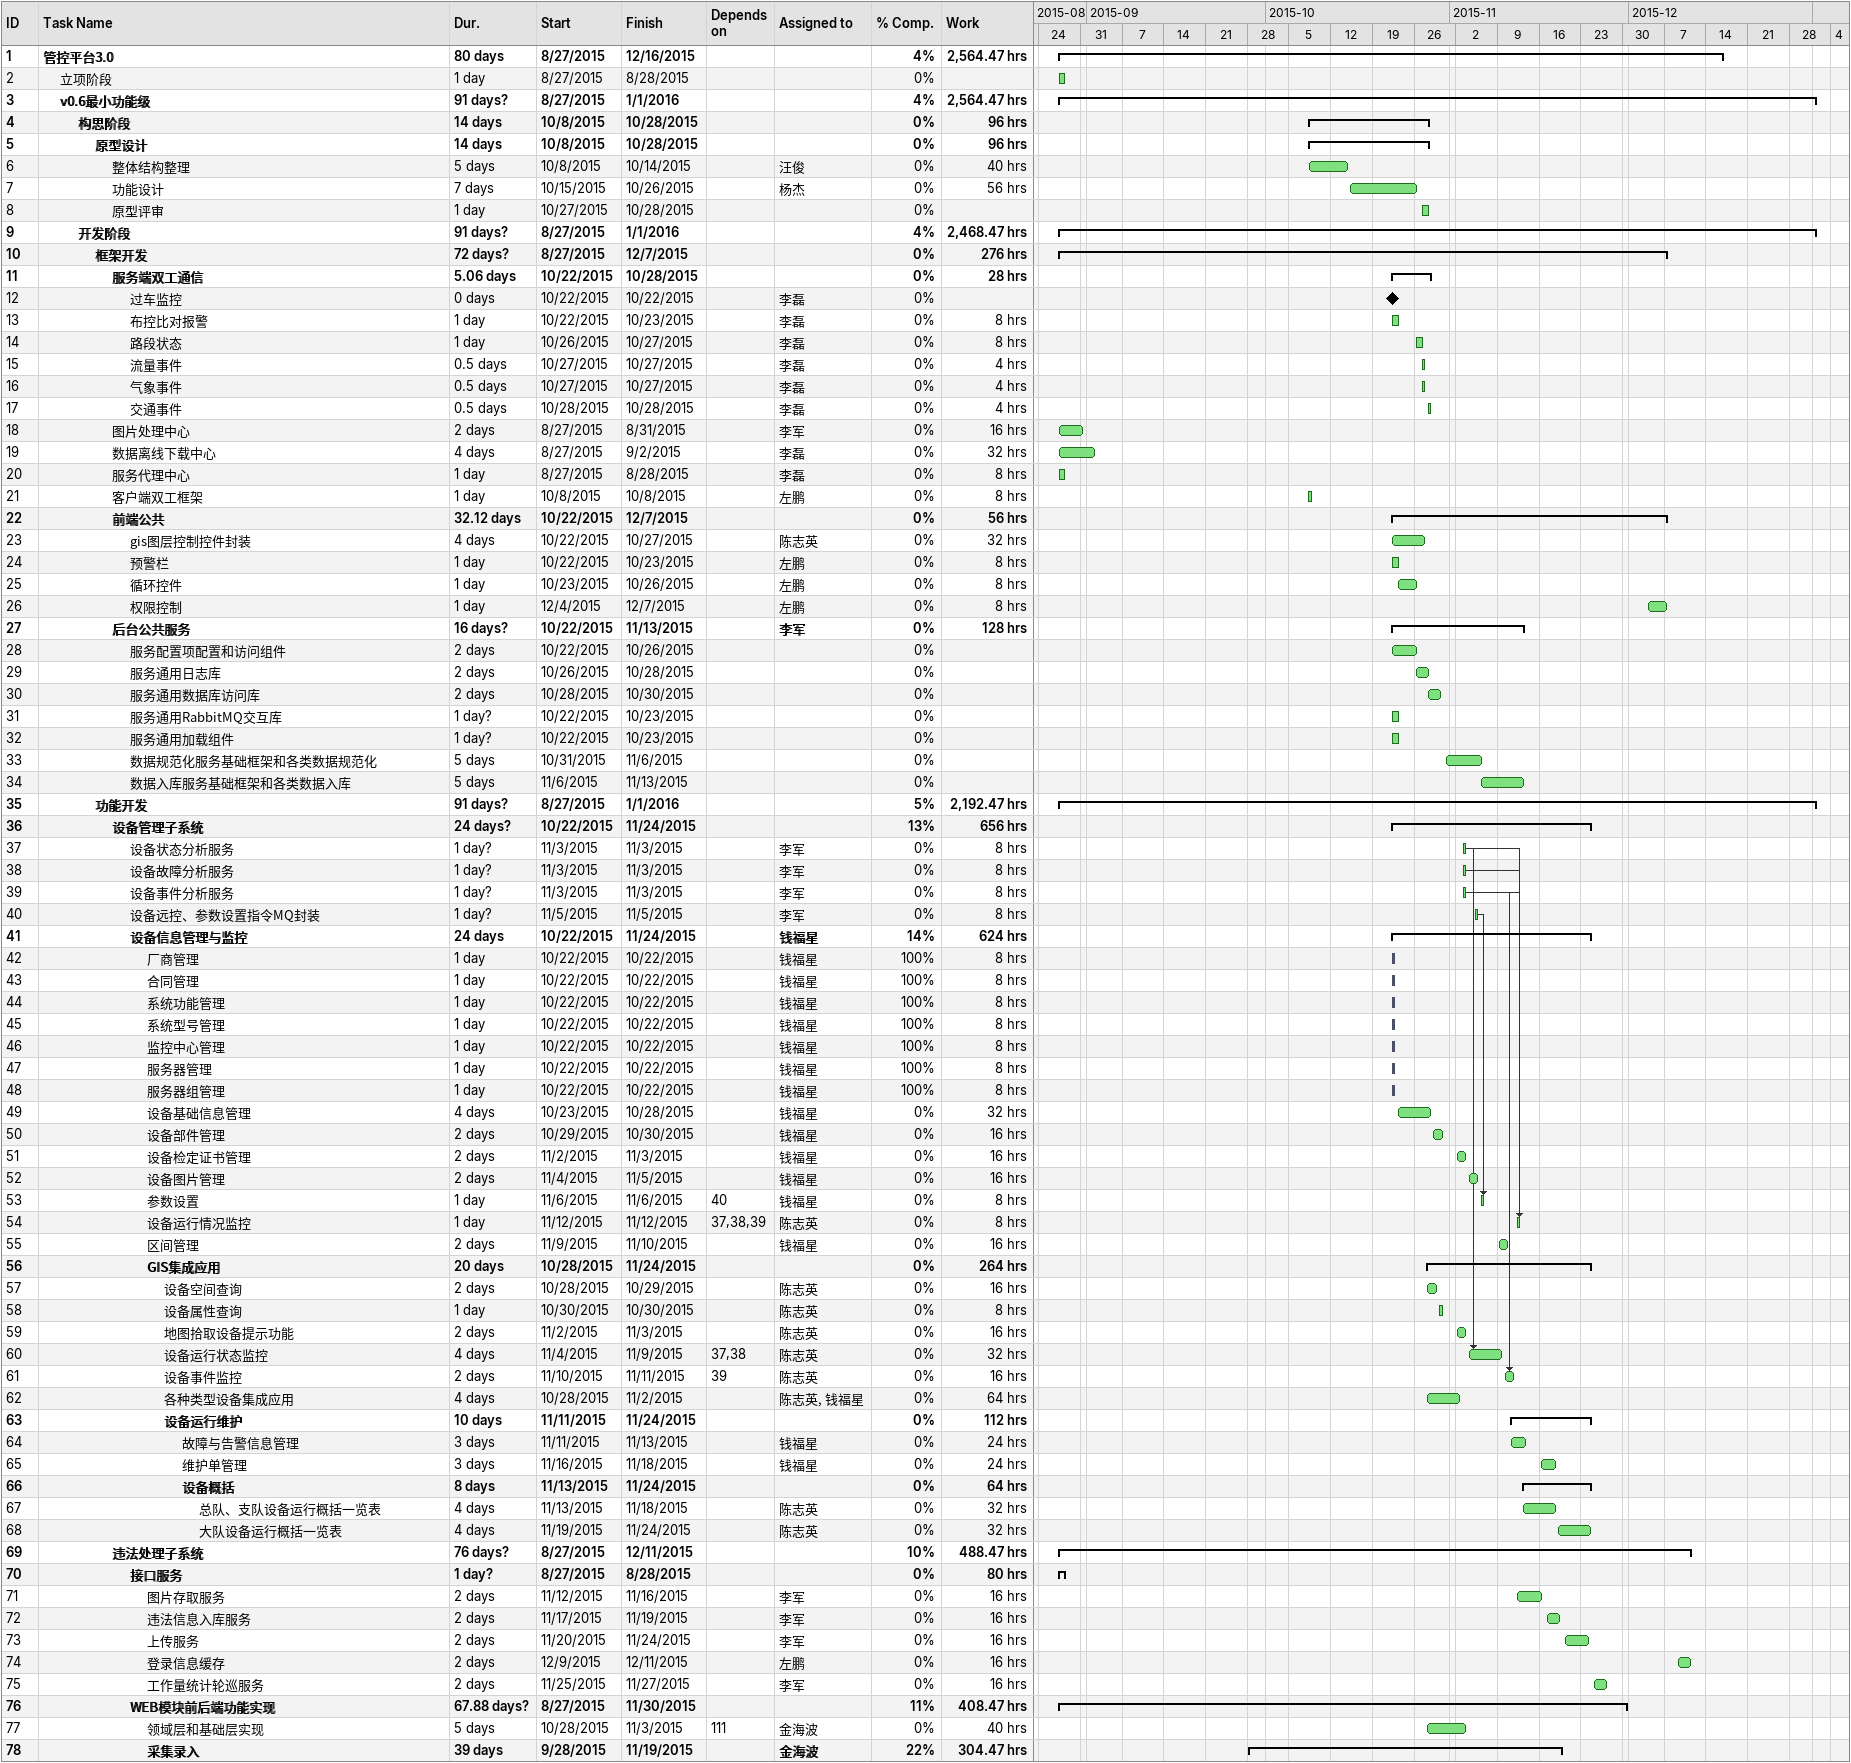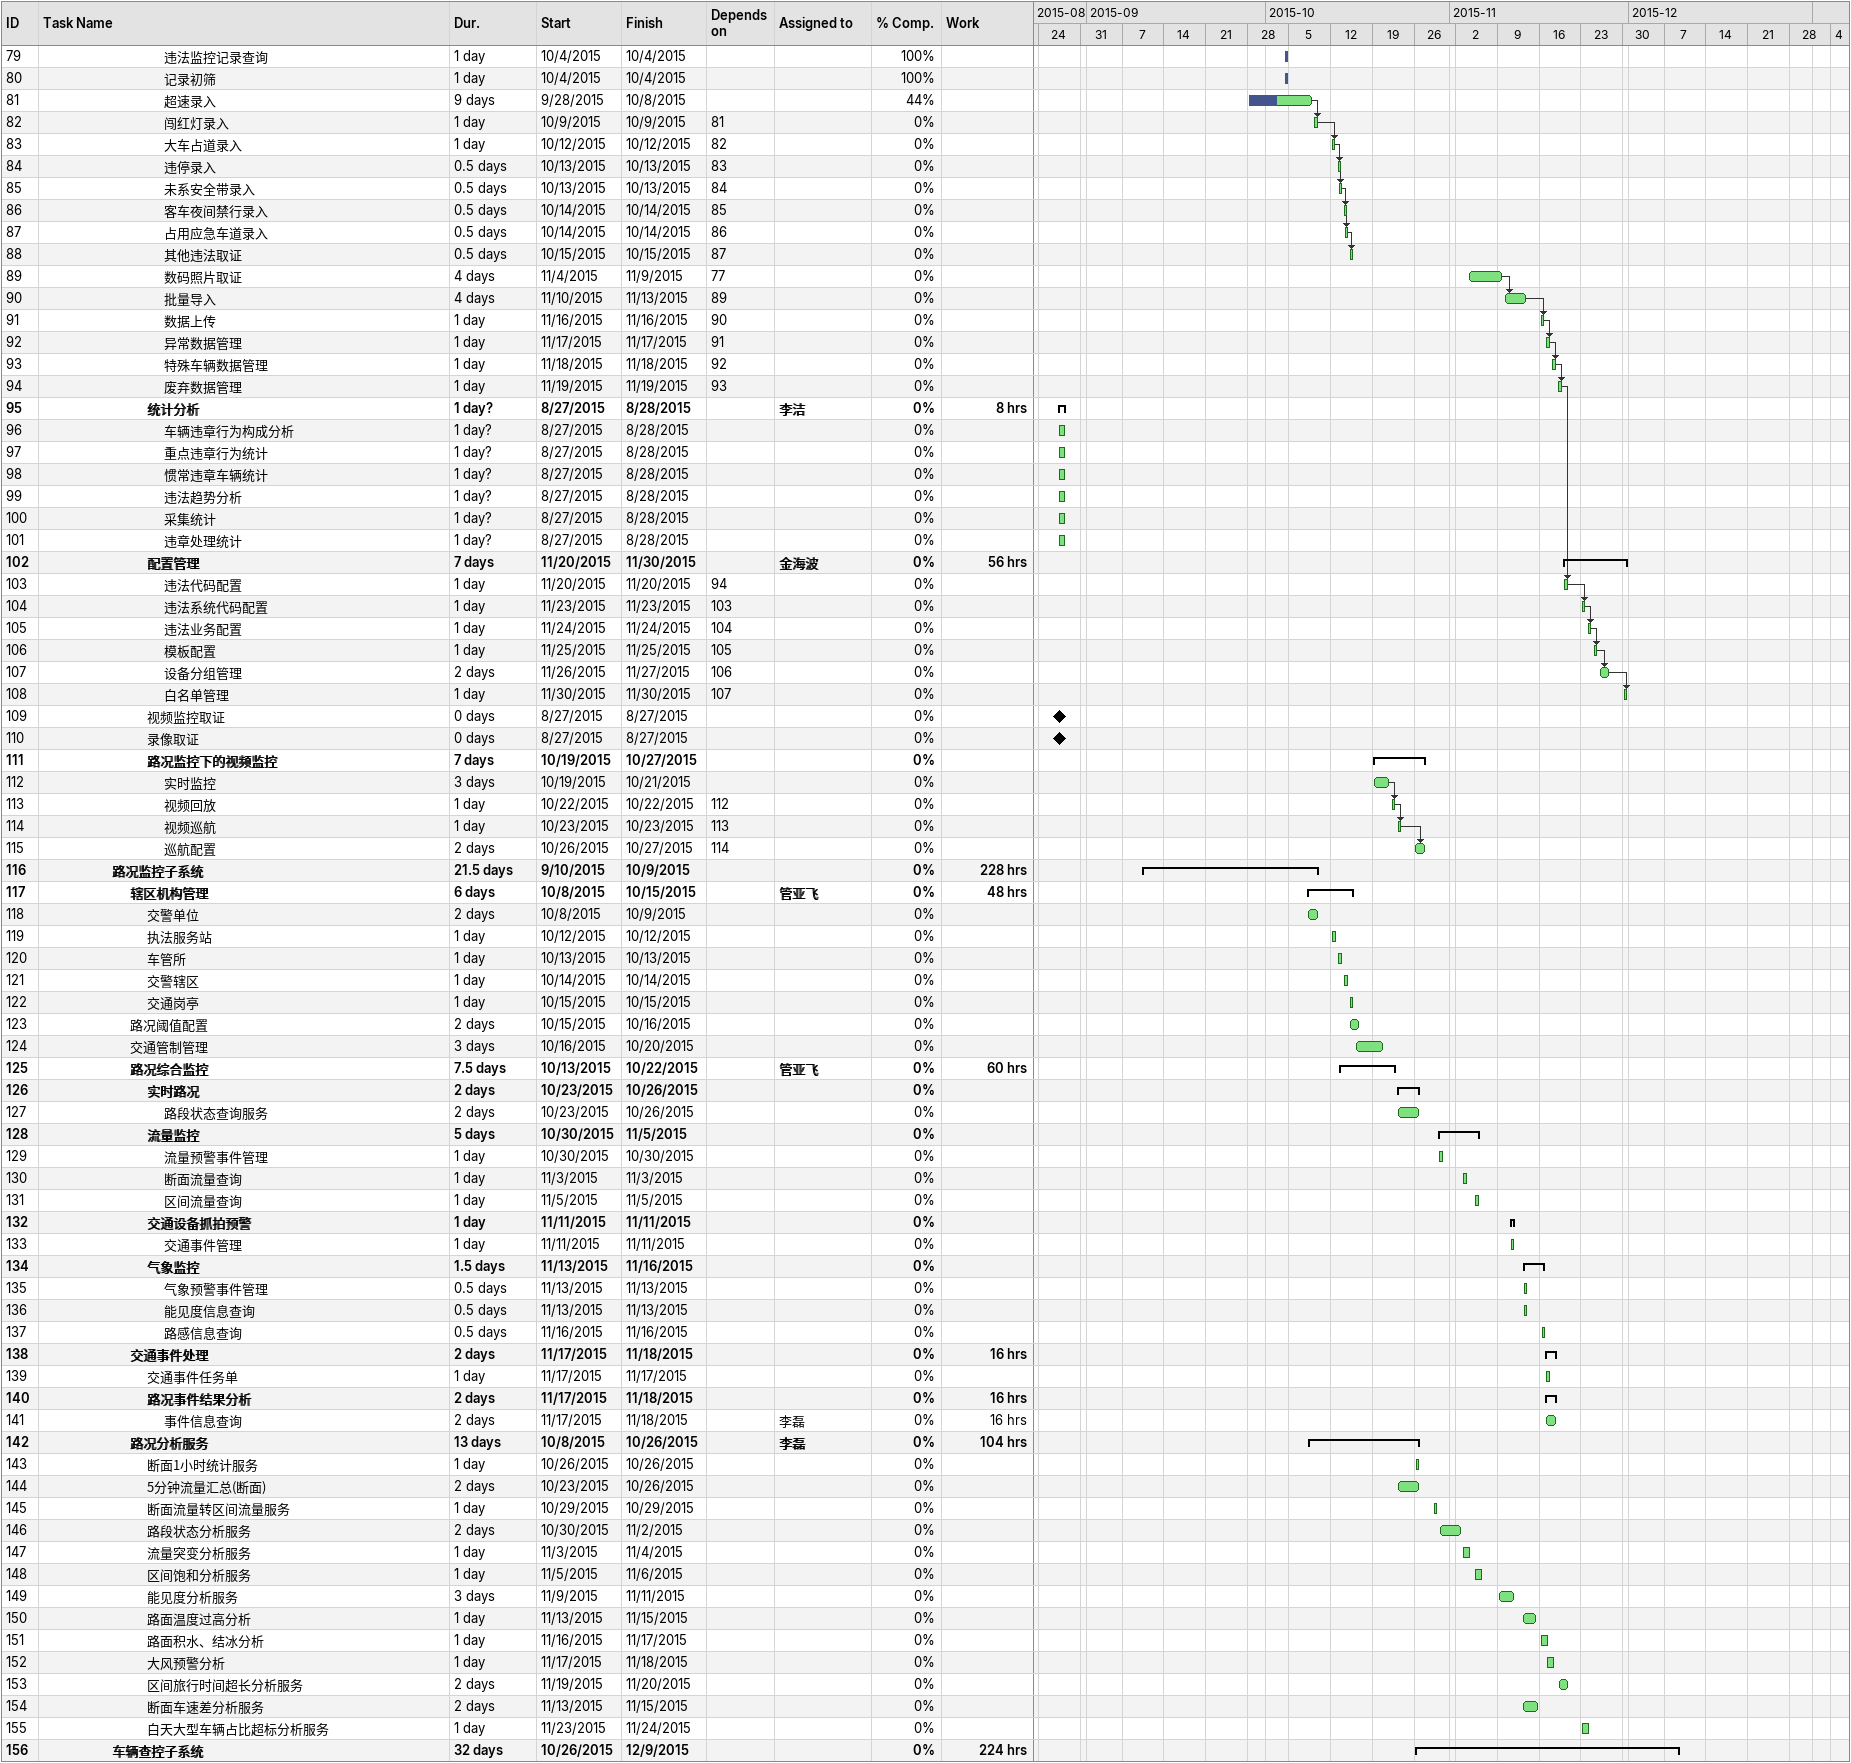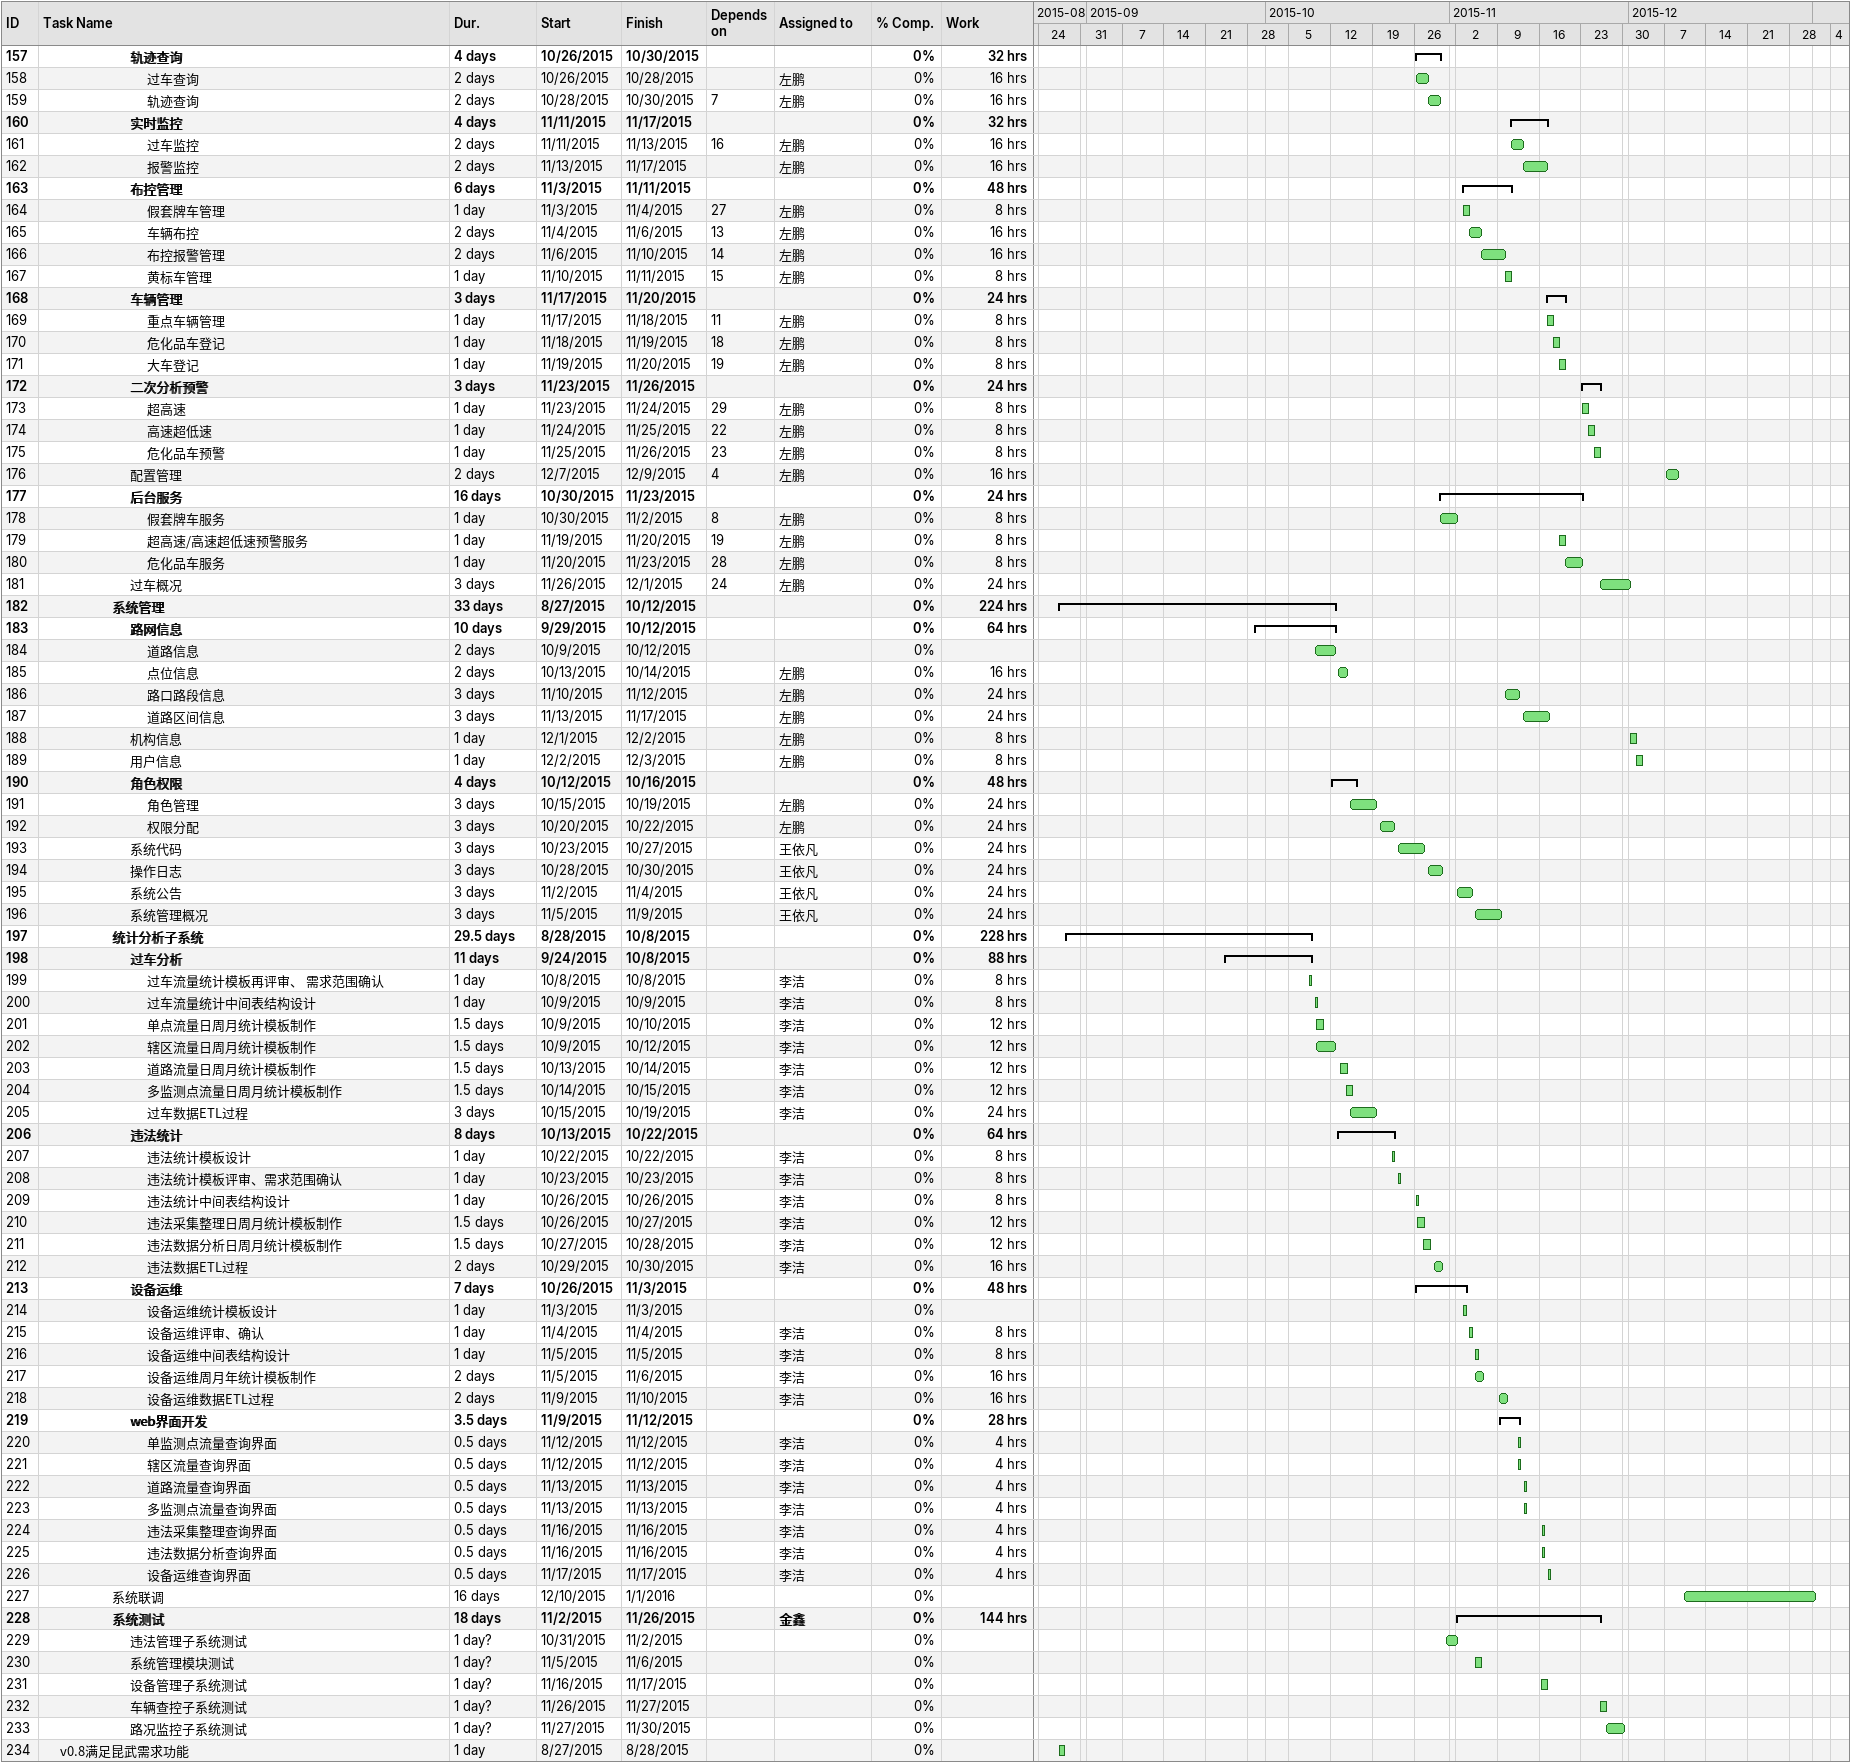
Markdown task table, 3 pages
| ID | Level | Task | Duration | Start | Finish | Predecessors | Resources | % complete | Work (h) |
|---|---|---|---|---|---|---|---|---|---|
| 1 | 1 | **管控平台3.0** | 80d | 2015-08-27 | 2015-12-16 |  |  | 4 | 2564.47 |
| 2 | 2 | 立项阶段 | 1d | 2015-08-27 | 2015-08-28 |  |  | 0 |  |
| 3 | 2 | **v0.6最小功能级** | 91d? | 2015-08-27 | 2016-01-01 |  |  | 4 | 2564.47 |
| 4 | 3 | **构思阶段** | 14d | 2015-10-08 | 2015-10-28 |  |  | 0 | 96 |
| 5 | 4 | **原型设计** | 14d | 2015-10-08 | 2015-10-28 |  |  | 0 | 96 |
| 6 | 5 | 整体结构整理 | 5d | 2015-10-08 | 2015-10-14 |  | 汪俊 | 0 | 40 |
| 7 | 5 | 功能设计 | 7d | 2015-10-15 | 2015-10-26 |  | 杨杰 | 0 | 56 |
| 8 | 5 | 原型评审 | 1d | 2015-10-27 | 2015-10-28 |  |  | 0 |  |
| 9 | 3 | **开发阶段** | 91d? | 2015-08-27 | 2016-01-01 |  |  | 4 | 2468.47 |
| 10 | 4 | **框架开发** | 72d? | 2015-08-27 | 2015-12-07 |  |  | 0 | 276 |
| 11 | 5 | **服务端双工通信** | 5.06d | 2015-10-22 | 2015-10-28 |  |  | 0 | 28 |
| 12 | 6 | 过车监控 | 0d | 2015-10-22 | 2015-10-22 |  | 李磊 | 0 |  |
| 13 | 6 | 布控比对报警 | 1d | 2015-10-22 | 2015-10-23 |  | 李磊 | 0 | 8 |
| 14 | 6 | 路段状态 | 1d | 2015-10-26 | 2015-10-27 |  | 李磊 | 0 | 8 |
| 15 | 6 | 流量事件 | 0.5d | 2015-10-27 | 2015-10-27 |  | 李磊 | 0 | 4 |
| 16 | 6 | 气象事件 | 0.5d | 2015-10-27 | 2015-10-27 |  | 李磊 | 0 | 4 |
| 17 | 6 | 交通事件 | 0.5d | 2015-10-28 | 2015-10-28 |  | 李磊 | 0 | 4 |
| 18 | 5 | 图片处理中心 | 2d | 2015-08-27 | 2015-08-31 |  | 李军 | 0 | 16 |
| 19 | 5 | 数据离线下载中心 | 4d | 2015-08-27 | 2015-09-02 |  | 李磊 | 0 | 32 |
| 20 | 5 | 服务代理中心 | 1d | 2015-08-27 | 2015-08-28 |  | 李磊 | 0 | 8 |
| 21 | 5 | 客户端双工框架 | 1d | 2015-10-08 | 2015-10-08 |  | 左鹏 | 0 | 8 |
| 22 | 5 | **前端公共** | 32.12d | 2015-10-22 | 2015-12-07 |  |  | 0 | 56 |
| 23 | 6 | gis图层控制控件封装 | 4d | 2015-10-22 | 2015-10-27 |  | 陈志英 | 0 | 32 |
| 24 | 6 | 预警栏 | 1d | 2015-10-22 | 2015-10-23 |  | 左鹏 | 0 | 8 |
| 25 | 6 | 循环控件 | 1d | 2015-10-23 | 2015-10-26 |  | 左鹏 | 0 | 8 |
| 26 | 6 | 权限控制 | 1d | 2015-12-04 | 2015-12-07 |  | 左鹏 | 0 | 8 |
| 27 | 5 | **后台公共服务** | 16d? | 2015-10-22 | 2015-11-13 |  | 李军 | 0 | 128 |
| 28 | 6 | 服务配置项配置和访问组件 | 2d | 2015-10-22 | 2015-10-26 |  |  | 0 |  |
| 29 | 6 | 服务通用日志库 | 2d | 2015-10-26 | 2015-10-28 |  |  | 0 |  |
| 30 | 6 | 服务通用数据库访问库 | 2d | 2015-10-28 | 2015-10-30 |  |  | 0 |  |
| 31 | 6 | 服务通用RabbitMQ交互库 | 1d? | 2015-10-22 | 2015-10-23 |  |  | 0 |  |
| 32 | 6 | 服务通用加载组件 | 1d? | 2015-10-22 | 2015-10-23 |  |  | 0 |  |
| 33 | 6 | 数据规范化服务基础框架和各类数据规范化 | 5d | 2015-10-31 | 2015-11-06 |  |  | 0 |  |
| 34 | 6 | 数据入库服务基础框架和各类数据入库 | 5d | 2015-11-06 | 2015-11-13 |  |  | 0 |  |
| 35 | 4 | **功能开发** | 91d? | 2015-08-27 | 2016-01-01 |  |  | 5 | 2192.47 |
| 36 | 5 | **设备管理子系统** | 24d? | 2015-10-22 | 2015-11-24 |  |  | 13 | 656 |
| 37 | 6 | 设备状态分析服务 | 1d? | 2015-11-03 | 2015-11-03 |  | 李军 | 0 | 8 |
| 38 | 6 | 设备故障分析服务 | 1d? | 2015-11-03 | 2015-11-03 |  | 李军 | 0 | 8 |
| 39 | 6 | 设备事件分析服务 | 1d? | 2015-11-03 | 2015-11-03 |  | 李军 | 0 | 8 |
| 40 | 6 | 设备远控、参数设置指令MQ封装 | 1d? | 2015-11-05 | 2015-11-05 |  | 李军 | 0 | 8 |
| 41 | 6 | **设备信息管理与监控** | 24d | 2015-10-22 | 2015-11-24 |  | 钱福星 | 14 | 624 |
| 42 | 7 | 厂商管理 | 1d | 2015-10-22 | 2015-10-22 |  | 钱福星 | 100 | 8 |
| 43 | 7 | 合同管理 | 1d | 2015-10-22 | 2015-10-22 |  | 钱福星 | 100 | 8 |
| 44 | 7 | 系统功能管理 | 1d | 2015-10-22 | 2015-10-22 |  | 钱福星 | 100 | 8 |
| 45 | 7 | 系统型号管理 | 1d | 2015-10-22 | 2015-10-22 |  | 钱福星 | 100 | 8 |
| 46 | 7 | 监控中心管理 | 1d | 2015-10-22 | 2015-10-22 |  | 钱福星 | 100 | 8 |
| 47 | 7 | 服务器管理 | 1d | 2015-10-22 | 2015-10-22 |  | 钱福星 | 100 | 8 |
| 48 | 7 | 服务器组管理 | 1d | 2015-10-22 | 2015-10-22 |  | 钱福星 | 100 | 8 |
| 49 | 7 | 设备基础信息管理 | 4d | 2015-10-23 | 2015-10-28 |  | 钱福星 | 0 | 32 |
| 50 | 7 | 设备部件管理 | 2d | 2015-10-29 | 2015-10-30 |  | 钱福星 | 0 | 16 |
| 51 | 7 | 设备检定证书管理 | 2d | 2015-11-02 | 2015-11-03 |  | 钱福星 | 0 | 16 |
| 52 | 7 | 设备图片管理 | 2d | 2015-11-04 | 2015-11-05 |  | 钱福星 | 0 | 16 |
| 53 | 7 | 参数设置 | 1d | 2015-11-06 | 2015-11-06 | 40 | 钱福星 | 0 | 8 |
| 54 | 7 | 设备运行情况监控 | 1d | 2015-11-12 | 2015-11-12 | 37, 38, 39 | 陈志英 | 0 | 8 |
| 55 | 7 | 区间管理 | 2d | 2015-11-09 | 2015-11-10 |  | 钱福星 | 0 | 16 |
| 56 | 7 | **GIS集成应用** | 20d | 2015-10-28 | 2015-11-24 |  |  | 0 | 264 |
| 57 | 8 | 设备空间查询 | 2d | 2015-10-28 | 2015-10-29 |  | 陈志英 | 0 | 16 |
| 58 | 8 | 设备属性查询 | 1d | 2015-10-30 | 2015-10-30 |  | 陈志英 | 0 | 8 |
| 59 | 8 | 地图拾取设备提示功能 | 2d | 2015-11-02 | 2015-11-03 |  | 陈志英 | 0 | 16 |
| 60 | 8 | 设备运行状态监控 | 4d | 2015-11-04 | 2015-11-09 | 37, 38 | 陈志英 | 0 | 32 |
| 61 | 8 | 设备事件监控 | 2d | 2015-11-10 | 2015-11-11 | 39 | 陈志英 | 0 | 16 |
| 62 | 8 | 各种类型设备集成应用 | 4d | 2015-10-28 | 2015-11-02 |  | 陈志英, 钱福星 | 0 | 64 |
| 63 | 8 | **设备运行维护** | 10d | 2015-11-11 | 2015-11-24 |  |  | 0 | 112 |
| 64 | 9 | 故障与告警信息管理 | 3d | 2015-11-11 | 2015-11-13 |  | 钱福星 | 0 | 24 |
| 65 | 9 | 维护单管理 | 3d | 2015-11-16 | 2015-11-18 |  | 钱福星 | 0 | 24 |
| 66 | 9 | **设备概括** | 8d | 2015-11-13 | 2015-11-24 |  |  | 0 | 64 |
| 67 | 10 | 总队、支队设备运行概括一览表 | 4d | 2015-11-13 | 2015-11-18 |  | 陈志英 | 0 | 32 |
| 68 | 10 | 大队设备运行概括一览表 | 4d | 2015-11-19 | 2015-11-24 |  | 陈志英 | 0 | 32 |
| 69 | 5 | **违法处理子系统** | 76d? | 2015-08-27 | 2015-12-11 |  |  | 10 | 488.47 |
| 70 | 6 | **接口服务** | 1d? | 2015-08-27 | 2015-08-28 |  |  | 0 | 80 |
| 71 | 7 | 图片存取服务 | 2d | 2015-11-12 | 2015-11-16 |  | 李军 | 0 | 16 |
| 72 | 7 | 违法信息入库服务 | 2d | 2015-11-17 | 2015-11-19 |  | 李军 | 0 | 16 |
| 73 | 7 | 上传服务 | 2d | 2015-11-20 | 2015-11-24 |  | 李军 | 0 | 16 |
| 74 | 7 | 登录信息缓存 | 2d | 2015-12-09 | 2015-12-11 |  | 左鹏 | 0 | 16 |
| 75 | 7 | 工作量统计轮巡服务 | 2d | 2015-11-25 | 2015-11-27 |  | 李军 | 0 | 16 |
| 76 | 6 | **WEB模块前后端功能实现** | 67.88d? | 2015-08-27 | 2015-11-30 |  |  | 11 | 408.47 |
| 77 | 7 | 领域层和基础层实现 | 5d | 2015-10-28 | 2015-11-03 | 111 | 金海波 | 0 | 40 |
| 78 | 7 | **采集录入** | 39d | 2015-09-28 | 2015-11-19 |  | 金海波 | 22 | 304.47 |
| 79 | 8 | 违法监控记录查询 | 1d | 2015-10-04 | 2015-10-04 |  |  | 100 |  |
| 80 | 8 | 记录初筛 | 1d | 2015-10-04 | 2015-10-04 |  |  | 100 |  |
| 81 | 8 | 超速录入 | 9d | 2015-09-28 | 2015-10-08 |  |  | 44 |  |
| 82 | 8 | 闯红灯录入 | 1d | 2015-10-09 | 2015-10-09 | 81 |  | 0 |  |
| 83 | 8 | 大车占道录入 | 1d | 2015-10-12 | 2015-10-12 | 82 |  | 0 |  |
| 84 | 8 | 违停录入 | 0.5d | 2015-10-13 | 2015-10-13 | 83 |  | 0 |  |
| 85 | 8 | 未系安全带录入 | 0.5d | 2015-10-13 | 2015-10-13 | 84 |  | 0 |  |
| 86 | 8 | 客车夜间禁行录入 | 0.5d | 2015-10-14 | 2015-10-14 | 85 |  | 0 |  |
| 87 | 8 | 占用应急车道录入 | 0.5d | 2015-10-14 | 2015-10-14 | 86 |  | 0 |  |
| 88 | 8 | 其他违法取证 | 0.5d | 2015-10-15 | 2015-10-15 | 87 |  | 0 |  |
| 89 | 8 | 数码照片取证 | 4d | 2015-11-04 | 2015-11-09 | 77 |  | 0 |  |
| 90 | 8 | 批量导入 | 4d | 2015-11-10 | 2015-11-13 | 89 |  | 0 |  |
| 91 | 8 | 数据上传 | 1d | 2015-11-16 | 2015-11-16 | 90 |  | 0 |  |
| 92 | 8 | 异常数据管理 | 1d | 2015-11-17 | 2015-11-17 | 91 |  | 0 |  |
| 93 | 8 | 特殊车辆数据管理 | 1d | 2015-11-18 | 2015-11-18 | 92 |  | 0 |  |
| 94 | 8 | 废弃数据管理 | 1d | 2015-11-19 | 2015-11-19 | 93 |  | 0 |  |
| 95 | 7 | **统计分析** | 1d? | 2015-08-27 | 2015-08-28 |  | 李洁 | 0 | 8 |
| 96 | 8 | 车辆违章行为构成分析 | 1d? | 2015-08-27 | 2015-08-28 |  |  | 0 |  |
| 97 | 8 | 重点违章行为统计 | 1d? | 2015-08-27 | 2015-08-28 |  |  | 0 |  |
| 98 | 8 | 惯常违章车辆统计 | 1d? | 2015-08-27 | 2015-08-28 |  |  | 0 |  |
| 99 | 8 | 违法趋势分析 | 1d? | 2015-08-27 | 2015-08-28 |  |  | 0 |  |
| 100 | 8 | 采集统计 | 1d? | 2015-08-27 | 2015-08-28 |  |  | 0 |  |
| 101 | 8 | 违章处理统计 | 1d? | 2015-08-27 | 2015-08-28 |  |  | 0 |  |
| 102 | 7 | **配置管理** | 7d | 2015-11-20 | 2015-11-30 |  | 金海波 | 0 | 56 |
| 103 | 8 | 违法代码配置 | 1d | 2015-11-20 | 2015-11-20 | 94 |  | 0 |  |
| 104 | 8 | 违法系统代码配置 | 1d | 2015-11-23 | 2015-11-23 | 103 |  | 0 |  |
| 105 | 8 | 违法业务配置 | 1d | 2015-11-24 | 2015-11-24 | 104 |  | 0 |  |
| 106 | 8 | 模板配置 | 1d | 2015-11-25 | 2015-11-25 | 105 |  | 0 |  |
| 107 | 8 | 设备分组管理 | 2d | 2015-11-26 | 2015-11-27 | 106 |  | 0 |  |
| 108 | 8 | 白名单管理 | 1d | 2015-11-30 | 2015-11-30 | 107 |  | 0 |  |
| 109 | 7 | 视频监控取证 | 0d | 2015-08-27 | 2015-08-27 |  |  | 0 |  |
| 110 | 7 | 录像取证 | 0d | 2015-08-27 | 2015-08-27 |  |  | 0 |  |
| 111 | 7 | **路况监控下的视频监控** | 7d | 2015-10-19 | 2015-10-27 |  |  | 0 |  |
| 112 | 8 | 实时监控 | 3d | 2015-10-19 | 2015-10-21 |  |  | 0 |  |
| 113 | 8 | 视频回放 | 1d | 2015-10-22 | 2015-10-22 | 112 |  | 0 |  |
| 114 | 8 | 视频巡航 | 1d | 2015-10-23 | 2015-10-23 | 113 |  | 0 |  |
| 115 | 8 | 巡航配置 | 2d | 2015-10-26 | 2015-10-27 | 114 |  | 0 |  |
| 116 | 5 | **路况监控子系统** | 21.5d | 2015-09-10 | 2015-10-09 |  |  | 0 | 228 |
| 117 | 6 | **辖区机构管理** | 6d | 2015-10-08 | 2015-10-15 |  | 管亚飞 | 0 | 48 |
| 118 | 7 | 交警单位 | 2d | 2015-10-08 | 2015-10-09 |  |  | 0 |  |
| 119 | 7 | 执法服务站 | 1d | 2015-10-12 | 2015-10-12 |  |  | 0 |  |
| 120 | 7 | 车管所 | 1d | 2015-10-13 | 2015-10-13 |  |  | 0 |  |
| 121 | 7 | 交警辖区 | 1d | 2015-10-14 | 2015-10-14 |  |  | 0 |  |
| 122 | 7 | 交通岗亭 | 1d | 2015-10-15 | 2015-10-15 |  |  | 0 |  |
| 123 | 6 | 路况阈值配置 | 2d | 2015-10-15 | 2015-10-16 |  |  | 0 |  |
| 124 | 6 | 交通管制管理 | 3d | 2015-10-16 | 2015-10-20 |  |  | 0 |  |
| 125 | 6 | **路况综合监控** | 7.5d | 2015-10-13 | 2015-10-22 |  | 管亚飞 | 0 | 60 |
| 126 | 7 | **实时路况** | 2d | 2015-10-23 | 2015-10-26 |  |  | 0 |  |
| 127 | 8 | 路段状态查询服务 | 2d | 2015-10-23 | 2015-10-26 |  |  | 0 |  |
| 128 | 7 | **流量监控** | 5d | 2015-10-30 | 2015-11-05 |  |  | 0 |  |
| 129 | 8 | 流量预警事件管理 | 1d | 2015-10-30 | 2015-10-30 |  |  | 0 |  |
| 130 | 8 | 断面流量查询 | 1d | 2015-11-03 | 2015-11-03 |  |  | 0 |  |
| 131 | 8 | 区间流量查询 | 1d | 2015-11-05 | 2015-11-05 |  |  | 0 |  |
| 132 | 7 | **交通设备抓拍预警** | 1d | 2015-11-11 | 2015-11-11 |  |  | 0 |  |
| 133 | 8 | 交通事件管理 | 1d | 2015-11-11 | 2015-11-11 |  |  | 0 |  |
| 134 | 7 | **气象监控** | 1.5d | 2015-11-13 | 2015-11-16 |  |  | 0 |  |
| 135 | 8 | 气象预警事件管理 | 0.5d | 2015-11-13 | 2015-11-13 |  |  | 0 |  |
| 136 | 8 | 能见度信息查询 | 0.5d | 2015-11-13 | 2015-11-13 |  |  | 0 |  |
| 137 | 8 | 路感信息查询 | 0.5d | 2015-11-16 | 2015-11-16 |  |  | 0 |  |
| 138 | 6 | **交通事件处理** | 2d | 2015-11-17 | 2015-11-18 |  |  | 0 | 16 |
| 139 | 7 | 交通事件任务单 | 1d | 2015-11-17 | 2015-11-17 |  |  | 0 |  |
| 140 | 7 | **路况事件结果分析** | 2d | 2015-11-17 | 2015-11-18 |  |  | 0 | 16 |
| 141 | 8 | 事件信息查询 | 2d | 2015-11-17 | 2015-11-18 |  | 李磊 | 0 | 16 |
| 142 | 6 | **路况分析服务** | 13d | 2015-10-08 | 2015-10-26 |  | 李磊 | 0 | 104 |
| 143 | 7 | 断面1小时统计服务 | 1d | 2015-10-26 | 2015-10-26 |  |  | 0 |  |
| 144 | 7 | 5分钟流量汇总(断面) | 2d | 2015-10-23 | 2015-10-26 |  |  | 0 |  |
| 145 | 7 | 断面流量转区间流量服务 | 1d | 2015-10-29 | 2015-10-29 |  |  | 0 |  |
| 146 | 7 | 路段状态分析服务 | 2d | 2015-10-30 | 2015-11-02 |  |  | 0 |  |
| 147 | 7 | 流量突变分析服务 | 1d | 2015-11-03 | 2015-11-04 |  |  | 0 |  |
| 148 | 7 | 区间饱和分析服务 | 1d | 2015-11-05 | 2015-11-06 |  |  | 0 |  |
| 149 | 7 | 能见度分析服务 | 3d | 2015-11-09 | 2015-11-11 |  |  | 0 |  |
| 150 | 7 | 路面温度过高分析 | 1d | 2015-11-13 | 2015-11-15 |  |  | 0 |  |
| 151 | 7 | 路面积水、结冰分析 | 1d | 2015-11-16 | 2015-11-17 |  |  | 0 |  |
| 152 | 7 | 大风预警分析 | 1d | 2015-11-17 | 2015-11-18 |  |  | 0 |  |
| 153 | 7 | 区间旅行时间超长分析服务 | 2d | 2015-11-19 | 2015-11-20 |  |  | 0 |  |
| 154 | 7 | 断面车速差分析服务 | 2d | 2015-11-13 | 2015-11-15 |  |  | 0 |  |
| 155 | 7 | 白天大型车辆占比超标分析服务 | 1d | 2015-11-23 | 2015-11-24 |  |  | 0 |  |
| 156 | 5 | **车辆查控子系统** | 32d | 2015-10-26 | 2015-12-09 |  |  | 0 | 224 |
| 157 | 6 | **轨迹查询** | 4d | 2015-10-26 | 2015-10-30 |  |  | 0 | 32 |
| 158 | 7 | 过车查询 | 2d | 2015-10-26 | 2015-10-28 |  | 左鹏 | 0 | 16 |
| 159 | 7 | 轨迹查询 | 2d | 2015-10-28 | 2015-10-30 | 7 | 左鹏 | 0 | 16 |
| 160 | 6 | **实时监控** | 4d | 2015-11-11 | 2015-11-17 |  |  | 0 | 32 |
| 161 | 7 | 过车监控 | 2d | 2015-11-11 | 2015-11-13 | 16 | 左鹏 | 0 | 16 |
| 162 | 7 | 报警监控 | 2d | 2015-11-13 | 2015-11-17 |  | 左鹏 | 0 | 16 |
| 163 | 6 | **布控管理** | 6d | 2015-11-03 | 2015-11-11 |  |  | 0 | 48 |
| 164 | 7 | 假套牌车管理 | 1d | 2015-11-03 | 2015-11-04 | 27 | 左鹏 | 0 | 8 |
| 165 | 7 | 车辆布控 | 2d | 2015-11-04 | 2015-11-06 | 13 | 左鹏 | 0 | 16 |
| 166 | 7 | 布控报警管理 | 2d | 2015-11-06 | 2015-11-10 | 14 | 左鹏 | 0 | 16 |
| 167 | 7 | 黄标车管理 | 1d | 2015-11-10 | 2015-11-11 | 15 | 左鹏 | 0 | 8 |
| 168 | 6 | **车辆管理** | 3d | 2015-11-17 | 2015-11-20 |  |  | 0 | 24 |
| 169 | 7 | 重点车辆管理 | 1d | 2015-11-17 | 2015-11-18 | 11 | 左鹏 | 0 | 8 |
| 170 | 7 | 危化品车登记 | 1d | 2015-11-18 | 2015-11-19 | 18 | 左鹏 | 0 | 8 |
| 171 | 7 | 大车登记 | 1d | 2015-11-19 | 2015-11-20 | 19 | 左鹏 | 0 | 8 |
| 172 | 6 | **二次分析预警** | 3d | 2015-11-23 | 2015-11-26 |  |  | 0 | 24 |
| 173 | 7 | 超高速 | 1d | 2015-11-23 | 2015-11-24 | 29 | 左鹏 | 0 | 8 |
| 174 | 7 | 高速超低速 | 1d | 2015-11-24 | 2015-11-25 | 22 | 左鹏 | 0 | 8 |
| 175 | 7 | 危化品车预警 | 1d | 2015-11-25 | 2015-11-26 | 23 | 左鹏 | 0 | 8 |
| 176 | 6 | 配置管理 | 2d | 2015-12-07 | 2015-12-09 | 4 | 左鹏 | 0 | 16 |
| 177 | 6 | **后台服务** | 16d | 2015-10-30 | 2015-11-23 |  |  | 0 | 24 |
| 178 | 7 | 假套牌车服务 | 1d | 2015-10-30 | 2015-11-02 | 8 | 左鹏 | 0 | 8 |
| 179 | 7 | 超高速/高速超低速预警服务 | 1d | 2015-11-19 | 2015-11-20 | 19 | 左鹏 | 0 | 8 |
| 180 | 7 | 危化品车服务 | 1d | 2015-11-20 | 2015-11-23 | 28 | 左鹏 | 0 | 8 |
| 181 | 6 | 过车概况 | 3d | 2015-11-26 | 2015-12-01 | 24 | 左鹏 | 0 | 24 |
| 182 | 5 | **系统管理** | 33d | 2015-08-27 | 2015-10-12 |  |  | 0 | 224 |
| 183 | 6 | **路网信息** | 10d | 2015-09-29 | 2015-10-12 |  |  | 0 | 64 |
| 184 | 7 | 道路信息 | 2d | 2015-10-09 | 2015-10-12 |  |  | 0 |  |
| 185 | 7 | 点位信息 | 2d | 2015-10-13 | 2015-10-14 |  | 左鹏 | 0 | 16 |
| 186 | 7 | 路口路段信息 | 3d | 2015-11-10 | 2015-11-12 |  | 左鹏 | 0 | 24 |
| 187 | 7 | 道路区间信息 | 3d | 2015-11-13 | 2015-11-17 |  | 左鹏 | 0 | 24 |
| 188 | 6 | 机构信息 | 1d | 2015-12-01 | 2015-12-02 |  | 左鹏 | 0 | 8 |
| 189 | 6 | 用户信息 | 1d | 2015-12-02 | 2015-12-03 |  | 左鹏 | 0 | 8 |
| 190 | 6 | **角色权限** | 4d | 2015-10-12 | 2015-10-16 |  |  | 0 | 48 |
| 191 | 7 | 角色管理 | 3d | 2015-10-15 | 2015-10-19 |  | 左鹏 | 0 | 24 |
| 192 | 7 | 权限分配 | 3d | 2015-10-20 | 2015-10-22 |  | 左鹏 | 0 | 24 |
| 193 | 6 | 系统代码 | 3d | 2015-10-23 | 2015-10-27 |  | 王依凡 | 0 | 24 |
| 194 | 6 | 操作日志 | 3d | 2015-10-28 | 2015-10-30 |  | 王依凡 | 0 | 24 |
| 195 | 6 | 系统公告 | 3d | 2015-11-02 | 2015-11-04 |  | 王依凡 | 0 | 24 |
| 196 | 6 | 系统管理概况 | 3d | 2015-11-05 | 2015-11-09 |  | 王依凡 | 0 | 24 |
| 197 | 5 | **统计分析子系统** | 29.5d | 2015-08-28 | 2015-10-08 |  |  | 0 | 228 |
| 198 | 6 | **过车分析** | 11d | 2015-09-24 | 2015-10-08 |  |  | 0 | 88 |
| 199 | 7 | 过车流量统计模板再评审、 需求范围确认 | 1d | 2015-10-08 | 2015-10-08 |  | 李洁 | 0 | 8 |
| 200 | 7 | 过车流量统计中间表结构设计 | 1d | 2015-10-09 | 2015-10-09 |  | 李洁 | 0 | 8 |
| 201 | 7 | 单点流量日周月统计模板制作 | 1.5d | 2015-10-09 | 2015-10-10 |  | 李洁 | 0 | 12 |
| 202 | 7 | 辖区流量日周月统计模板制作 | 1.5d | 2015-10-09 | 2015-10-12 |  | 李洁 | 0 | 12 |
| 203 | 7 | 道路流量日周月统计模板制作 | 1.5d | 2015-10-13 | 2015-10-14 |  | 李洁 | 0 | 12 |
| 204 | 7 | 多监测点流量日周月统计模板制作 | 1.5d | 2015-10-14 | 2015-10-15 |  | 李洁 | 0 | 12 |
| 205 | 7 | 过车数据ETL过程 | 3d | 2015-10-15 | 2015-10-19 |  | 李洁 | 0 | 24 |
| 206 | 6 | **违法统计** | 8d | 2015-10-13 | 2015-10-22 |  |  | 0 | 64 |
| 207 | 7 | 违法统计模板设计 | 1d | 2015-10-22 | 2015-10-22 |  | 李洁 | 0 | 8 |
| 208 | 7 | 违法统计模板评审、需求范围确认 | 1d | 2015-10-23 | 2015-10-23 |  | 李洁 | 0 | 8 |
| 209 | 7 | 违法统计中间表结构设计 | 1d | 2015-10-26 | 2015-10-26 |  | 李洁 | 0 | 8 |
| 210 | 7 | 违法采集整理日周月统计模板制作 | 1.5d | 2015-10-26 | 2015-10-27 |  | 李洁 | 0 | 12 |
| 211 | 7 | 违法数据分析日周月统计模板制作 | 1.5d | 2015-10-27 | 2015-10-28 |  | 李洁 | 0 | 12 |
| 212 | 7 | 违法数据ETL过程 | 2d | 2015-10-29 | 2015-10-30 |  | 李洁 | 0 | 16 |
| 213 | 6 | **设备运维** | 7d | 2015-10-26 | 2015-11-03 |  |  | 0 | 48 |
| 214 | 7 | 设备运维统计模板设计 | 1d | 2015-11-03 | 2015-11-03 |  |  | 0 |  |
| 215 | 7 | 设备运维评审、确认 | 1d | 2015-11-04 | 2015-11-04 |  | 李洁 | 0 | 8 |
| 216 | 7 | 设备运维中间表结构设计 | 1d | 2015-11-05 | 2015-11-05 |  | 李洁 | 0 | 8 |
| 217 | 7 | 设备运维周月年统计模板制作 | 2d | 2015-11-05 | 2015-11-06 |  | 李洁 | 0 | 16 |
| 218 | 7 | 设备运维数据ETL过程 | 2d | 2015-11-09 | 2015-11-10 |  | 李洁 | 0 | 16 |
| 219 | 6 | **web界面开发** | 3.5d | 2015-11-09 | 2015-11-12 |  |  | 0 | 28 |
| 220 | 7 | 单监测点流量查询界面 | 0.5d | 2015-11-12 | 2015-11-12 |  | 李洁 | 0 | 4 |
| 221 | 7 | 辖区流量查询界面 | 0.5d | 2015-11-12 | 2015-11-12 |  | 李洁 | 0 | 4 |
| 222 | 7 | 道路流量查询界面 | 0.5d | 2015-11-13 | 2015-11-13 |  | 李洁 | 0 | 4 |
| 223 | 7 | 多监测点流量查询界面 | 0.5d | 2015-11-13 | 2015-11-13 |  | 李洁 | 0 | 4 |
| 224 | 7 | 违法采集整理查询界面 | 0.5d | 2015-11-16 | 2015-11-16 |  | 李洁 | 0 | 4 |
| 225 | 7 | 违法数据分析查询界面 | 0.5d | 2015-11-16 | 2015-11-16 |  | 李洁 | 0 | 4 |
| 226 | 7 | 设备运维查询界面 | 0.5d | 2015-11-17 | 2015-11-17 |  | 李洁 | 0 | 4 |
| 227 | 5 | 系统联调 | 16d | 2015-12-10 | 2016-01-01 |  |  | 0 |  |
| 228 | 5 | **系统测试** | 18d | 2015-11-02 | 2015-11-26 |  | 金鑫 | 0 | 144 |
| 229 | 6 | 违法管理子系统测试 | 1d? | 2015-10-31 | 2015-11-02 |  |  | 0 |  |
| 230 | 6 | 系统管理模块测试 | 1d? | 2015-11-05 | 2015-11-06 |  |  | 0 |  |
| 231 | 6 | 设备管理子系统测试 | 1d? | 2015-11-16 | 2015-11-17 |  |  | 0 |  |
| 232 | 6 | 车辆查控子系统测试 | 1d? | 2015-11-26 | 2015-11-27 |  |  | 0 |  |
| 233 | 6 | 路况监控子系统测试 | 1d? | 2015-11-27 | 2015-11-30 |  |  | 0 |  |
| 234 | 2 | v0.8满足昆武需求功能 | 1d | 2015-08-27 | 2015-08-28 |  |  | 0 |  |
